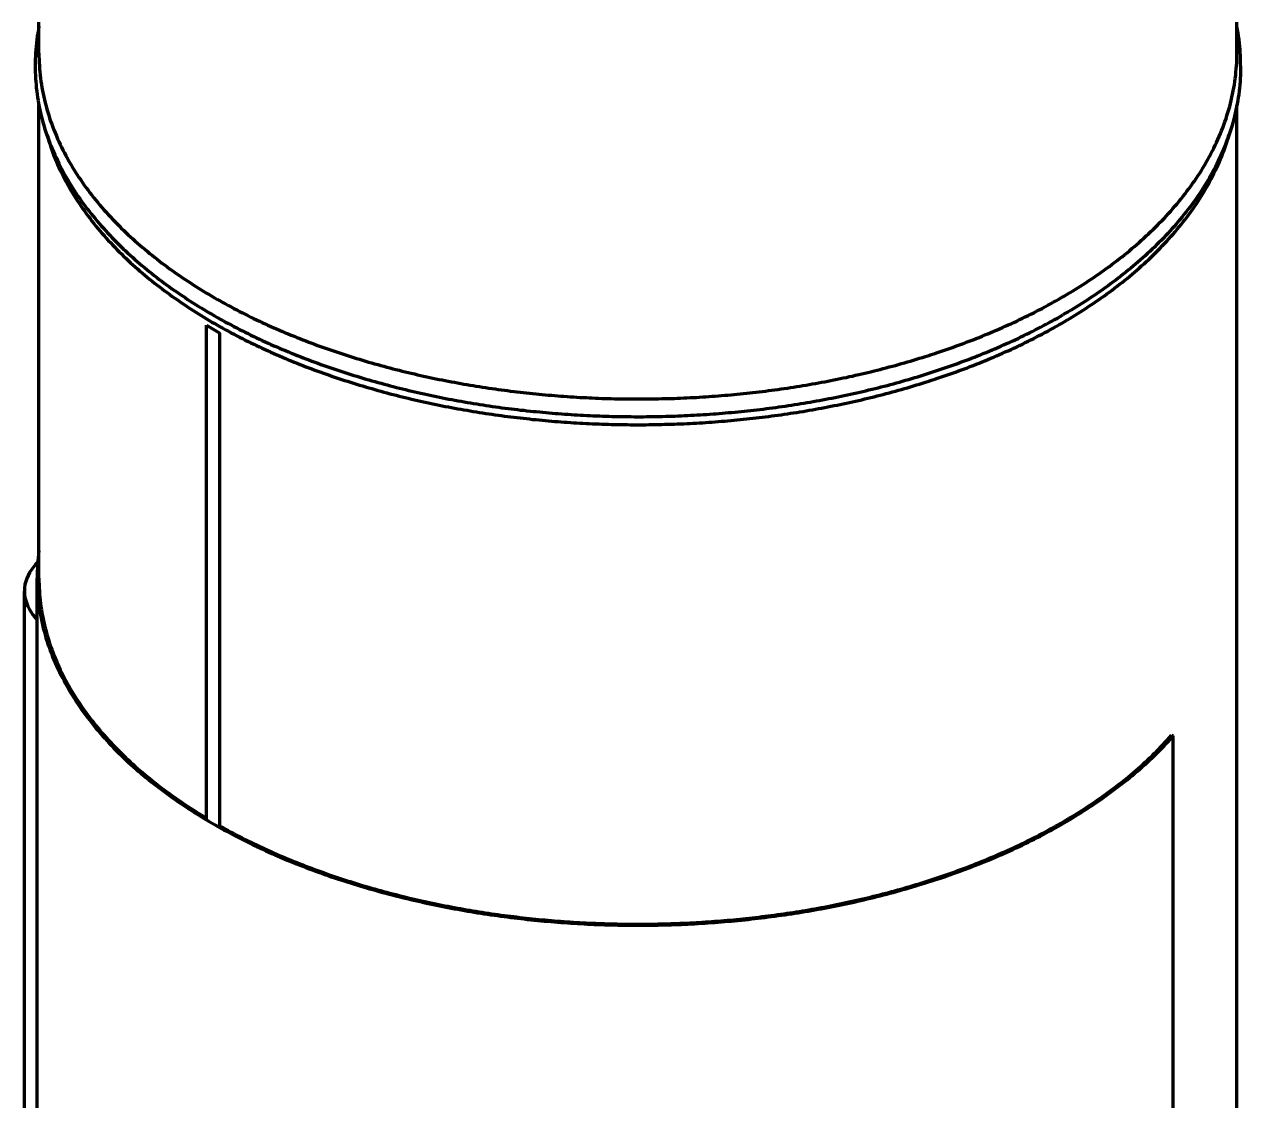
# Model space of a CAD drawing. Header units: millimetres. Extents: x 0 to 2208, y 0 to 420.
# Drawn here: x 184.03 to 203.32, y 69.67 to 86.73 of the extents above; entities that cross this region are included whole.
import ezdxf

# ---------------------------------------------------------------- set-up
doc = ezdxf.new("R2010")
doc.units = ezdxf.units.MM
doc.layers.add('01-VISIBLE', color=7, linetype='CONTINUOUS', lineweight=70)

msp = doc.modelspace()

# ---------------------------------------------------------------- linework, layer by layer
at = {"layer": '01-VISIBLE'}
for p, q in [((184.259, 86.278), (184.259, 86.768)), ((203.259, 86.278), (203.259, 86.768)), ((184.259, 77.951), (184.259, 85.45)), ((203.259, 63.919), (203.259, 85.45)), ((186.919, 74.12), (186.919, 81.961)), ((186.919, 81.961), (187.131, 81.839)), ((187.131, 73.998), (187.131, 81.839)), ((184.229, 64.355), (184.229, 77.951)), ((184.028, 60.599), (184.028, 77.746)), ((202.224, 75.461), (202.251, 75.453)), ((202.251, 61.857), (202.251, 75.453))]:
    msp.add_line(p, q, dxfattribs=at)
for points in [[(184.259, 86.698), (184.25, 86.647), (184.241, 86.595), (184.233, 86.543), (184.226, 86.491), (184.22, 86.439), (184.214, 86.387), (184.21, 86.335), (184.206, 86.283), (184.203, 86.231), (184.201, 86.179), (184.2, 86.126), (184.199, 86.074)], [(203.319, 86.074), (203.319, 86.126), (203.318, 86.179), (203.316, 86.231), (203.313, 86.283), (203.309, 86.335), (203.304, 86.387), (203.299, 86.439), (203.293, 86.491), (203.285, 86.543), (203.278, 86.595), (203.269, 86.646), (203.259, 86.698)], [(184.259, 86.278), (184.26, 86.228), (184.261, 86.178), (184.263, 86.128), (184.266, 86.078), (184.269, 86.028), (184.274, 85.978), (184.279, 85.929), (184.285, 85.879), (184.291, 85.829), (184.299, 85.78), (184.307, 85.73), (184.316, 85.681), (184.325, 85.632), (184.336, 85.583), (184.347, 85.534), (184.359, 85.486), (184.372, 85.437), (184.385, 85.389), (184.399, 85.341), (184.414, 85.293), (184.429, 85.246), (184.445, 85.198), (184.462, 85.151), (184.479, 85.104), (184.498, 85.058), (184.516, 85.011), (184.536, 84.965), (184.556, 84.919), (184.576, 84.874), (184.597, 84.828), (184.619, 84.783), (184.641, 84.738), (184.664, 84.694), (184.688, 84.65), (184.712, 84.606), (184.736, 84.562), (184.761, 84.519), (184.787, 84.476), (184.813, 84.433), (184.839, 84.391), (184.867, 84.349), (184.894, 84.307), (184.922, 84.265), (184.951, 84.224), (184.979, 84.183), (185.009, 84.143), (185.039, 84.103), (185.069, 84.063), (185.099, 84.023), (185.13, 83.984), (185.162, 83.945), (185.193, 83.906), (185.226, 83.868), (185.258, 83.83), (185.291, 83.792), (185.324, 83.755), (185.358, 83.718), (185.392, 83.681), (185.426, 83.645), (185.461, 83.608), (185.496, 83.573), (185.531, 83.537), (185.566, 83.502), (185.602, 83.467), (185.638, 83.432), (185.675, 83.398), (185.711, 83.364), (185.748, 83.33), (185.786, 83.297), (185.823, 83.263), (185.861, 83.231), (185.899, 83.198), (185.937, 83.166), (185.975, 83.134), (186.014, 83.102), (186.053, 83.071), (186.092, 83.039), (186.132, 83.009), (186.171, 82.978), (186.211, 82.948), (186.251, 82.918), (186.291, 82.888), (186.332, 82.859), (186.372, 82.829), (186.413, 82.8), (186.454, 82.772), (186.495, 82.743), (186.537, 82.715), (186.578, 82.687), (186.62, 82.66), (186.662, 82.632), (186.704, 82.605), (186.746, 82.578), (186.789, 82.552), (186.831, 82.525), (186.874, 82.499), (186.917, 82.473), (186.96, 82.448), (187.003, 82.422), (187.046, 82.397), (187.089, 82.372), (187.133, 82.348), (187.177, 82.323), (187.22, 82.299), (187.264, 82.275), (187.309, 82.252), (187.353, 82.228), (187.397, 82.205), (187.441, 82.182), (187.486, 82.159), (187.531, 82.137), (187.575, 82.114), (187.62, 82.092), (187.665, 82.07), (187.71, 82.049), (187.756, 82.027), (187.801, 82.006), (187.846, 81.985), (187.892, 81.964), (187.938, 81.944), (187.983, 81.923), (188.029, 81.903), (188.075, 81.883), (188.121, 81.864), (188.167, 81.844), (188.213, 81.825), (188.26, 81.806), (188.306, 81.787), (188.352, 81.768), (188.399, 81.75), (188.445, 81.732), (188.492, 81.714), (188.539, 81.696), (188.586, 81.678), (188.632, 81.661), (188.679, 81.643), (188.726, 81.626), (188.774, 81.609), (188.821, 81.593), (188.868, 81.576), (188.915, 81.56), (188.963, 81.544), (189.01, 81.528), (189.058, 81.512), (189.105, 81.497), (189.153, 81.481), (189.2, 81.466), (189.248, 81.451), (189.296, 81.436), (189.344, 81.422), (189.392, 81.407), (189.44, 81.393), (189.488, 81.379), (189.536, 81.365), (189.584, 81.351), (189.632, 81.338), (189.68, 81.325), (189.729, 81.311), (189.777, 81.298), (189.825, 81.286), (189.874, 81.273), (189.922, 81.261), (189.971, 81.248), (190.019, 81.236), (190.068, 81.224), (190.117, 81.213), (190.165, 81.201), (190.214, 81.19), (190.263, 81.178), (190.311, 81.167), (190.36, 81.156), (190.409, 81.146), (190.458, 81.135), (190.507, 81.125), (190.556, 81.114), (190.605, 81.104), (190.654, 81.095), (190.703, 81.085), (190.752, 81.075), (190.801, 81.066), (190.851, 81.057), (190.9, 81.048), (190.949, 81.039), (190.998, 81.03), (191.048, 81.021), (191.097, 81.013), (191.146, 81.005), (191.196, 80.997), (191.245, 80.989), (191.295, 80.981), (191.344, 80.973), (191.393, 80.966), (191.443, 80.959), (191.493, 80.952), (191.542, 80.945), (191.592, 80.938), (191.641, 80.931), (191.691, 80.925), (191.74, 80.919), (191.79, 80.912), (191.84, 80.906), (191.89, 80.901), (191.939, 80.895), (191.989, 80.889), (192.039, 80.884), (192.088, 80.879), (192.138, 80.874), (192.188, 80.869), (192.238, 80.864), (192.288, 80.859), (192.338, 80.855), (192.387, 80.851), (192.437, 80.847), (192.487, 80.843), (192.537, 80.839), (192.587, 80.835), (192.637, 80.832), (192.687, 80.828), (192.737, 80.825), (192.787, 80.822), (192.837, 80.819), (192.887, 80.816), (192.937, 80.814), (192.986, 80.811), (193.036, 80.809), (193.086, 80.807), (193.136, 80.805), (193.186, 80.803), (193.236, 80.802), (193.286, 80.8), (193.337, 80.799), (193.387, 80.797), (193.437, 80.796), (193.487, 80.796), (193.537, 80.795), (193.587, 80.794), (193.637, 80.794), (193.687, 80.793), (193.737, 80.793), (193.787, 80.793), (193.837, 80.793), (193.887, 80.794), (193.937, 80.794), (193.987, 80.795), (194.037, 80.796), (194.087, 80.797), (194.137, 80.798), (194.187, 80.799), (194.237, 80.8), (194.287, 80.802), (194.337, 80.803), (194.387, 80.805), (194.437, 80.807), (194.487, 80.809), (194.537, 80.812), (194.587, 80.814), (194.637, 80.817), (194.687, 80.819), (194.737, 80.822), (194.787, 80.825), (194.837, 80.829), (194.887, 80.832), (194.937, 80.836), (194.987, 80.839), (195.036, 80.843), (195.086, 80.847), (195.136, 80.851), (195.186, 80.855), (195.236, 80.86), (195.286, 80.864), (195.335, 80.869), (195.385, 80.874), (195.435, 80.879), (195.485, 80.884), (195.535, 80.89), (195.584, 80.895), (195.634, 80.901), (195.684, 80.907), (195.733, 80.913), (195.783, 80.919), (195.833, 80.925), (195.882, 80.932), (195.932, 80.939), (195.981, 80.945), (196.031, 80.952), (196.08, 80.959), (196.13, 80.967), (196.179, 80.974), (196.229, 80.982), (196.278, 80.99), (196.328, 80.997), (196.377, 81.006), (196.426, 81.014), (196.476, 81.022), (196.525, 81.031), (196.574, 81.04), (196.624, 81.048), (196.673, 81.058), (196.722, 81.067), (196.771, 81.076), (196.82, 81.086), (196.869, 81.095), (196.918, 81.105), (196.967, 81.115), (197.016, 81.126), (197.065, 81.136), (197.114, 81.147), (197.163, 81.157), (197.212, 81.168), (197.261, 81.179), (197.309, 81.191), (197.358, 81.202), (197.407, 81.214), (197.456, 81.225), (197.504, 81.237), (197.553, 81.249), (197.601, 81.262), (197.65, 81.274), (197.698, 81.287), (197.746, 81.3), (197.795, 81.313), (197.843, 81.326), (197.891, 81.339), (197.939, 81.353), (197.987, 81.366), (198.036, 81.38), (198.084, 81.394), (198.132, 81.409), (198.179, 81.423), (198.227, 81.438), (198.275, 81.453), (198.323, 81.468), (198.371, 81.483), (198.418, 81.498), (198.466, 81.514), (198.513, 81.529), (198.561, 81.545), (198.608, 81.561), (198.655, 81.578), (198.703, 81.594), (198.75, 81.611), (198.797, 81.628), (198.844, 81.645), (198.891, 81.662), (198.938, 81.68), (198.984, 81.697), (199.031, 81.715), (199.078, 81.733), (199.124, 81.752), (199.171, 81.77), (199.217, 81.789), (199.264, 81.808), (199.31, 81.827), (199.356, 81.846), (199.402, 81.866), (199.448, 81.885), (199.494, 81.905), (199.54, 81.925), (199.586, 81.946), (199.631, 81.966), (199.677, 81.987), (199.722, 82.008), (199.767, 82.029), (199.813, 82.051), (199.858, 82.072), (199.903, 82.094), (199.948, 82.116), (199.992, 82.139), (200.037, 82.161), (200.082, 82.184), (200.126, 82.207), (200.17, 82.23), (200.214, 82.254), (200.259, 82.278), (200.302, 82.302), (200.346, 82.326), (200.39, 82.35), (200.433, 82.375), (200.477, 82.4)], [(200.477, 82.4), (200.521, 82.425), (200.564, 82.451), (200.607, 82.477), (200.651, 82.503), (200.694, 82.529), (200.737, 82.556), (200.779, 82.583), (200.822, 82.61), (200.864, 82.637), (200.907, 82.665), (200.949, 82.693), (200.991, 82.721), (201.032, 82.749), (201.074, 82.778), (201.115, 82.807), (201.156, 82.836), (201.197, 82.866), (201.238, 82.896), (201.278, 82.926), (201.319, 82.956), (201.359, 82.987), (201.399, 83.018), (201.439, 83.049), (201.478, 83.081), (201.517, 83.112), (201.556, 83.144), (201.595, 83.177), (201.633, 83.209), (201.672, 83.242), (201.71, 83.276), (201.747, 83.309), (201.785, 83.343), (201.822, 83.377), (201.859, 83.412), (201.896, 83.447), (201.932, 83.482), (201.968, 83.517), (202.004, 83.553), (202.039, 83.589), (202.074, 83.625), (202.109, 83.662), (202.143, 83.699), (202.177, 83.736), (202.211, 83.773), (202.244, 83.811), (202.277, 83.85), (202.31, 83.888), (202.342, 83.927), (202.374, 83.966), (202.406, 84.006), (202.437, 84.045), (202.467, 84.086), (202.498, 84.126), (202.527, 84.167), (202.557, 84.208), (202.586, 84.249), (202.614, 84.291), (202.642, 84.333), (202.669, 84.375), (202.696, 84.418), (202.723, 84.461), (202.749, 84.504), (202.774, 84.548), (202.799, 84.592), (202.824, 84.636), (202.847, 84.681), (202.871, 84.725), (202.893, 84.77), (202.916, 84.816), (202.937, 84.862), (202.958, 84.908), (202.978, 84.954), (202.998, 85), (203.017, 85.047), (203.035, 85.094), (203.053, 85.141), (203.07, 85.189), (203.087, 85.237), (203.102, 85.285), (203.117, 85.333), (203.132, 85.381), (203.145, 85.43), (203.158, 85.479), (203.17, 85.528), (203.181, 85.577), (203.192, 85.626), (203.202, 85.676), (203.211, 85.725), (203.219, 85.775), (203.227, 85.825), (203.234, 85.875), (203.24, 85.925), (203.245, 85.976), (203.249, 86.026), (203.253, 86.076), (203.256, 86.127), (203.258, 86.177), (203.259, 86.228), (203.259, 86.278)], [(184.199, 86.074), (184.2, 86.024), (184.201, 85.974), (184.203, 85.924), (184.206, 85.874), (184.209, 85.824), (184.213, 85.774), (184.218, 85.724), (184.224, 85.674), (184.23, 85.624), (184.238, 85.575), (184.246, 85.525), (184.254, 85.476), (184.264, 85.427), (184.274, 85.378), (184.285, 85.329), (184.297, 85.28), (184.309, 85.231), (184.322, 85.183), (184.336, 85.135), (184.35, 85.087), (184.365, 85.039), (184.381, 84.992), (184.398, 84.944), (184.415, 84.897), (184.432, 84.85), (184.451, 84.804), (184.47, 84.757), (184.489, 84.711), (184.51, 84.665), (184.53, 84.62), (184.552, 84.574), (184.574, 84.529), (184.596, 84.484), (184.619, 84.44), (184.643, 84.396), (184.667, 84.352), (184.692, 84.308), (184.717, 84.265), (184.742, 84.222), (184.769, 84.179), (184.795, 84.137), (184.822, 84.095), (184.85, 84.053), (184.878, 84.011), (184.907, 83.97), (184.936, 83.929), (184.965, 83.889), (184.995, 83.848), (185.025, 83.808), (185.056, 83.769), (185.087, 83.729), (185.118, 83.69), (185.15, 83.652), (185.182, 83.613), (185.215, 83.575), (185.248, 83.537), (185.281, 83.5), (185.314, 83.462), (185.348, 83.426), (185.383, 83.389), (185.417, 83.353), (185.452, 83.317), (185.487, 83.281), (185.523, 83.246), (185.559, 83.211), (185.595, 83.176), (185.631, 83.142), (185.668, 83.107), (185.705, 83.073), (185.742, 83.04), (185.779, 83.007), (185.817, 82.974), (185.855, 82.941), (185.893, 82.908), (185.932, 82.876), (185.97, 82.845), (186.009, 82.813), (186.048, 82.782), (186.088, 82.751), (186.127, 82.72), (186.167, 82.689), (186.207, 82.659), (186.247, 82.629), (186.288, 82.6), (186.328, 82.57), (186.369, 82.541), (186.41, 82.512), (186.451, 82.484), (186.493, 82.456), (186.534, 82.428), (186.576, 82.4), (186.618, 82.372), (186.66, 82.345), (186.702, 82.318), (186.745, 82.291), (186.787, 82.265), (186.83, 82.238), (186.873, 82.212), (186.916, 82.187), (186.959, 82.161), (187.002, 82.136), (187.045, 82.111), (187.089, 82.086), (187.133, 82.061), (187.176, 82.037), (187.22, 82.013), (187.264, 81.989), (187.309, 81.966), (187.353, 81.942), (187.397, 81.919), (187.442, 81.896), (187.487, 81.873), (187.531, 81.851), (187.576, 81.829), (187.621, 81.807), (187.666, 81.785), (187.712, 81.763), (187.757, 81.742), (187.802, 81.721), (187.848, 81.7), (187.894, 81.679), (187.939, 81.659), (187.985, 81.638), (188.031, 81.618), (188.077, 81.598), (188.123, 81.579), (188.169, 81.559), (188.216, 81.54), (188.262, 81.521), (188.308, 81.502), (188.355, 81.484), (188.402, 81.465), (188.448, 81.447), (188.495, 81.429), (188.542, 81.411), (188.589, 81.393), (188.636, 81.376), (188.683, 81.359), (188.73, 81.342), (188.777, 81.325), (188.824, 81.308), (188.872, 81.292), (188.919, 81.276), (188.967, 81.259), (189.014, 81.244), (189.062, 81.228), (189.109, 81.212), (189.157, 81.197), (189.205, 81.182), (189.253, 81.167), (189.301, 81.152), (189.349, 81.138), (189.397, 81.123), (189.445, 81.109), (189.493, 81.095), (189.541, 81.081), (189.589, 81.068), (189.637, 81.054), (189.686, 81.041), (189.734, 81.028), (189.783, 81.015), (189.831, 81.002), (189.879, 80.989), (189.928, 80.977), (189.977, 80.965), (190.025, 80.953), (190.074, 80.941), (190.123, 80.929), (190.171, 80.918), (190.22, 80.906), (190.269, 80.895), (190.318, 80.884), (190.367, 80.873), (190.416, 80.862), (190.465, 80.852), (190.514, 80.842), (190.563, 80.831), (190.612, 80.821), (190.661, 80.811), (190.71, 80.802), (190.76, 80.792), (190.809, 80.783), (190.858, 80.774), (190.907, 80.765), (190.957, 80.756), (191.006, 80.747), (191.055, 80.739), (191.105, 80.73), (191.154, 80.722), (191.204, 80.714), (191.253, 80.706), (191.303, 80.698), (191.352, 80.691), (191.402, 80.683), (191.451, 80.676), (191.501, 80.669), (191.551, 80.662), (191.6, 80.655), (191.65, 80.649), (191.7, 80.642), (191.749, 80.636), (191.799, 80.63), (191.849, 80.624), (191.899, 80.618), (191.948, 80.613), (191.998, 80.607), (192.048, 80.602), (192.098, 80.597), (192.148, 80.592), (192.198, 80.587), (192.248, 80.582), (192.298, 80.577), (192.347, 80.573), (192.397, 80.569), (192.447, 80.565), (192.497, 80.561), (192.547, 80.557), (192.597, 80.553), (192.647, 80.55), (192.697, 80.547), (192.747, 80.543), (192.797, 80.54), (192.847, 80.537), (192.897, 80.535), (192.947, 80.532), (192.997, 80.53), (193.047, 80.528), (193.098, 80.525), (193.148, 80.524), (193.198, 80.522), (193.248, 80.52), (193.298, 80.519), (193.348, 80.517), (193.398, 80.516), (193.448, 80.515), (193.498, 80.514), (193.548, 80.514), (193.599, 80.513), (193.649, 80.513), (193.699, 80.512), (193.749, 80.512), (193.799, 80.512), (193.849, 80.512), (193.899, 80.513), (193.949, 80.513), (193.999, 80.514), (194.05, 80.515), (194.1, 80.516), (194.15, 80.517), (194.2, 80.518), (194.25, 80.52), (194.3, 80.521), (194.35, 80.523), (194.4, 80.525), (194.45, 80.527), (194.5, 80.529), (194.55, 80.531), (194.6, 80.534), (194.65, 80.536), (194.701, 80.539), (194.751, 80.542), (194.801, 80.545), (194.851, 80.548), (194.901, 80.552), (194.951, 80.555), (195.001, 80.559), (195.05, 80.563), (195.1, 80.567), (195.15, 80.571), (195.2, 80.576), (195.25, 80.58), (195.3, 80.585), (195.35, 80.589), (195.4, 80.594), (195.45, 80.6), (195.5, 80.605), (195.549, 80.61), (195.599, 80.616), (195.649, 80.622), (195.699, 80.627), (195.748, 80.634), (195.798, 80.64), (195.848, 80.646), (195.898, 80.653), (195.947, 80.659), (195.997, 80.666), (196.047, 80.673), (196.096, 80.68), (196.146, 80.688), (196.195, 80.695), (196.245, 80.703), (196.294, 80.711), (196.344, 80.719), (196.393, 80.727), (196.443, 80.735), (196.492, 80.744), (196.541, 80.752), (196.591, 80.761), (196.64, 80.77), (196.689, 80.779), (196.739, 80.788), (196.788, 80.798), (196.837, 80.807), (196.886, 80.817), (196.935, 80.827), (196.984, 80.837), (197.033, 80.848), (197.082, 80.858), (197.131, 80.869), (197.18, 80.879), (197.229, 80.89), (197.278, 80.901), (197.327, 80.913), (197.376, 80.924), (197.424, 80.936), (197.473, 80.948), (197.522, 80.96), (197.57, 80.972), (197.619, 80.984), (197.667, 80.997), (197.716, 81.009), (197.764, 81.022), (197.813, 81.035), (197.861, 81.049), (197.909, 81.062), (197.958, 81.076), (198.006, 81.089), (198.054, 81.103), (198.102, 81.117), (198.15, 81.132), (198.198, 81.146), (198.246, 81.161), (198.294, 81.176), (198.342, 81.191), (198.389, 81.206), (198.437, 81.221), (198.485, 81.237), (198.532, 81.253), (198.58, 81.269), (198.627, 81.285), (198.674, 81.301), (198.722, 81.318), (198.769, 81.335), (198.816, 81.352), (198.863, 81.369), (198.91, 81.386), (198.957, 81.404), (199.004, 81.421), (199.051, 81.439), (199.098, 81.457), (199.144, 81.476), (199.191, 81.494), (199.237, 81.513), (199.284, 81.532), (199.33, 81.551), (199.376, 81.571), (199.422, 81.59), (199.468, 81.61), (199.514, 81.63), (199.56, 81.65), (199.606, 81.67), (199.652, 81.691), (199.697, 81.712), (199.743, 81.733), (199.788, 81.754), (199.833, 81.776), (199.878, 81.797), (199.924, 81.819), (199.968, 81.842), (200.013, 81.864), (200.058, 81.887), (200.103, 81.909), (200.147, 81.932), (200.192, 81.956), (200.236, 81.979), (200.28, 82.003), (200.324, 82.027), (200.368, 82.051), (200.412, 82.076), (200.455, 82.1), (200.499, 82.125)], [(203.319, 86.074), (203.319, 86.024), (203.318, 85.973), (203.316, 85.923), (203.313, 85.873), (203.31, 85.823), (203.305, 85.772), (203.3, 85.722), (203.295, 85.672), (203.288, 85.623), (203.281, 85.573), (203.273, 85.523), (203.264, 85.474), (203.254, 85.424), (203.244, 85.375), (203.233, 85.326), (203.221, 85.277), (203.209, 85.228), (203.196, 85.179), (203.182, 85.131), (203.167, 85.083), (203.152, 85.035), (203.136, 84.987), (203.119, 84.94), (203.102, 84.892), (203.084, 84.845), (203.066, 84.799), (203.047, 84.752), (203.027, 84.706), (203.007, 84.66), (202.986, 84.614), (202.964, 84.568), (202.942, 84.523), (202.919, 84.478), (202.896, 84.434), (202.872, 84.389), (202.848, 84.345), (202.823, 84.302), (202.798, 84.258), (202.772, 84.215), (202.746, 84.172), (202.719, 84.13), (202.691, 84.087), (202.664, 84.045), (202.635, 84.004), (202.607, 83.962), (202.578, 83.921), (202.548, 83.881), (202.518, 83.84), (202.487, 83.8), (202.457, 83.76), (202.425, 83.721), (202.394, 83.682), (202.362, 83.643), (202.329, 83.605), (202.297, 83.566), (202.263, 83.528), (202.23, 83.491), (202.196, 83.454), (202.162, 83.417), (202.128, 83.38), (202.093, 83.344), (202.058, 83.308), (202.022, 83.272), (201.986, 83.236), (201.95, 83.201), (201.914, 83.167), (201.877, 83.132), (201.841, 83.098), (201.803, 83.064), (201.766, 83.03), (201.728, 82.997), (201.69, 82.964), (201.652, 82.931), (201.614, 82.899), (201.575, 82.866), (201.536, 82.835), (201.497, 82.803), (201.458, 82.772), (201.418, 82.741), (201.378, 82.71), (201.338, 82.679), (201.298, 82.649), (201.257, 82.619), (201.217, 82.589), (201.176, 82.56), (201.135, 82.531), (201.094, 82.502), (201.052, 82.474), (201.011, 82.445), (200.969, 82.417), (200.927, 82.389), (200.885, 82.362), (200.843, 82.335), (200.8, 82.307), (200.757, 82.281), (200.715, 82.254), (200.672, 82.228), (200.629, 82.202), (200.585, 82.176), (200.542, 82.151), (200.499, 82.125)], [(184.385, 84.979), (184.4, 84.931), (184.414, 84.883), (184.43, 84.836), (184.446, 84.788), (184.463, 84.741), (184.48, 84.694), (184.498, 84.648), (184.517, 84.601), (184.536, 84.555), (184.556, 84.509), (184.577, 84.464), (184.598, 84.418), (184.62, 84.373), (184.642, 84.329), (184.665, 84.284), (184.688, 84.24), (184.713, 84.196), (184.737, 84.152), (184.762, 84.109), (184.788, 84.066), (184.814, 84.023), (184.84, 83.981), (184.867, 83.939), (184.895, 83.897), (184.923, 83.856), (184.951, 83.815), (184.98, 83.774), (185.01, 83.733), (185.04, 83.693), (185.07, 83.653), (185.1, 83.614), (185.131, 83.574), (185.163, 83.535), (185.195, 83.497), (185.227, 83.458), (185.259, 83.42), (185.292, 83.383), (185.325, 83.345), (185.359, 83.308), (185.393, 83.272), (185.427, 83.235), (185.462, 83.199), (185.497, 83.163), (185.532, 83.128), (185.567, 83.092), (185.603, 83.057), (185.639, 83.023), (185.676, 82.989), (185.712, 82.954), (185.749, 82.921), (185.787, 82.887), (185.824, 82.854), (185.862, 82.821), (185.9, 82.789), (185.938, 82.757), (185.977, 82.725), (186.015, 82.693), (186.054, 82.661), (186.093, 82.63), (186.133, 82.599), (186.172, 82.569), (186.212, 82.539), (186.252, 82.509), (186.292, 82.479), (186.333, 82.449), (186.374, 82.42), (186.414, 82.391), (186.455, 82.363), (186.497, 82.334), (186.538, 82.306), (186.579, 82.278), (186.621, 82.251), (186.663, 82.223), (186.705, 82.196), (186.747, 82.169), (186.79, 82.143), (186.832, 82.116), (186.875, 82.09), (186.918, 82.064), (186.961, 82.039), (187.004, 82.013), (187.047, 81.988), (187.091, 81.964), (187.134, 81.939), (187.178, 81.914), (187.222, 81.89), (187.266, 81.866), (187.31, 81.843), (187.354, 81.819), (187.398, 81.796), (187.443, 81.773), (187.487, 81.75), (187.532, 81.728), (187.577, 81.706), (187.622, 81.683), (187.667, 81.662), (187.712, 81.64), (187.757, 81.619), (187.802, 81.597), (187.848, 81.576), (187.893, 81.556), (187.939, 81.535), (187.984, 81.515), (188.03, 81.495), (188.076, 81.475), (188.122, 81.455), (188.168, 81.436), (188.214, 81.416), (188.261, 81.397), (188.307, 81.378), (188.353, 81.36), (188.4, 81.341), (188.447, 81.323), (188.493, 81.305), (188.54, 81.287), (188.587, 81.269), (188.634, 81.252), (188.681, 81.235), (188.728, 81.218), (188.775, 81.201), (188.822, 81.184), (188.869, 81.168), (188.916, 81.151), (188.964, 81.135), (189.011, 81.119), (189.059, 81.103), (189.106, 81.088), (189.154, 81.073), (189.202, 81.057), (189.249, 81.042), (189.297, 81.028), (189.345, 81.013), (189.393, 80.999), (189.441, 80.984), (189.489, 80.97), (189.537, 80.957), (189.585, 80.943), (189.633, 80.929), (189.681, 80.916), (189.73, 80.903), (189.778, 80.89), (189.826, 80.877), (189.875, 80.864), (189.923, 80.852), (189.972, 80.84), (190.02, 80.828), (190.069, 80.816), (190.118, 80.804), (190.166, 80.792), (190.215, 80.781), (190.264, 80.77), (190.312, 80.759), (190.361, 80.748), (190.41, 80.737), (190.459, 80.727), (190.508, 80.716), (190.557, 80.706), (190.606, 80.696), (190.655, 80.686), (190.704, 80.676), (190.753, 80.667), (190.802, 80.657), (190.852, 80.648), (190.901, 80.639), (190.95, 80.63), (190.999, 80.622), (191.049, 80.613), (191.098, 80.605), (191.147, 80.596), (191.197, 80.588), (191.246, 80.58), (191.295, 80.573), (191.345, 80.565), (191.394, 80.558), (191.444, 80.55), (191.493, 80.543), (191.543, 80.536), (191.593, 80.53), (191.642, 80.523), (191.692, 80.516), (191.741, 80.51), (191.791, 80.504), (191.841, 80.498), (191.89, 80.492), (191.94, 80.487), (191.99, 80.481), (192.04, 80.476), (192.089, 80.47), (192.139, 80.465), (192.189, 80.46), (192.239, 80.456), (192.289, 80.451), (192.338, 80.447), (192.388, 80.442), (192.438, 80.438), (192.488, 80.434), (192.538, 80.431), (192.588, 80.427), (192.638, 80.423), (192.688, 80.42), (192.737, 80.417), (192.787, 80.414), (192.837, 80.411), (192.887, 80.408), (192.937, 80.406), (192.987, 80.403), (193.037, 80.401), (193.087, 80.399), (193.137, 80.397), (193.187, 80.395), (193.237, 80.393), (193.287, 80.392), (193.337, 80.39), (193.387, 80.389), (193.437, 80.388), (193.487, 80.387), (193.537, 80.386), (193.587, 80.386), (193.637, 80.385), (193.687, 80.385), (193.737, 80.385), (193.787, 80.385), (193.838, 80.385), (193.888, 80.385), (193.938, 80.386), (193.988, 80.387), (194.038, 80.387), (194.088, 80.388), (194.138, 80.389), (194.188, 80.391), (194.238, 80.392), (194.288, 80.393), (194.338, 80.395), (194.388, 80.397), (194.438, 80.399), (194.488, 80.401), (194.538, 80.403), (194.588, 80.406), (194.638, 80.408), (194.688, 80.411), (194.737, 80.414), (194.787, 80.417), (194.837, 80.42), (194.887, 80.424), (194.937, 80.427), (194.987, 80.431), (195.037, 80.435), (195.087, 80.439), (195.137, 80.443), (195.187, 80.447), (195.236, 80.452), (195.286, 80.456), (195.336, 80.461), (195.386, 80.466), (195.436, 80.471), (195.485, 80.476), (195.535, 80.482), (195.585, 80.487), (195.634, 80.493), (195.684, 80.499), (195.734, 80.505), (195.783, 80.511), (195.833, 80.517), (195.883, 80.524), (195.932, 80.53), (195.982, 80.537), (196.031, 80.544), (196.081, 80.551), (196.13, 80.559), (196.18, 80.566), (196.229, 80.574), (196.279, 80.581), (196.328, 80.589), (196.378, 80.597), (196.427, 80.606), (196.476, 80.614), (196.526, 80.623), (196.575, 80.631), (196.624, 80.64), (196.673, 80.649), (196.722, 80.659), (196.772, 80.668), (196.821, 80.678), (196.87, 80.687), (196.919, 80.697), (196.968, 80.707), (197.017, 80.717), (197.066, 80.728), (197.115, 80.738), (197.163, 80.749), (197.212, 80.76), (197.261, 80.771), (197.31, 80.782), (197.359, 80.794), (197.407, 80.805), (197.456, 80.817), (197.504, 80.829), (197.553, 80.841), (197.601, 80.854), (197.65, 80.866), (197.698, 80.879), (197.747, 80.891), (197.795, 80.904), (197.843, 80.918), (197.891, 80.931), (197.94, 80.945), (197.988, 80.958), (198.036, 80.972), (198.084, 80.986), (198.132, 81), (198.18, 81.015), (198.228, 81.03), (198.275, 81.044), (198.323, 81.059), (198.371, 81.075), (198.418, 81.09), (198.466, 81.105), (198.513, 81.121), (198.561, 81.137), (198.608, 81.153), (198.655, 81.17), (198.703, 81.186), (198.75, 81.203), (198.797, 81.22), (198.844, 81.237), (198.891, 81.254), (198.938, 81.271), (198.985, 81.289), (199.031, 81.307), (199.078, 81.325), (199.125, 81.343), (199.171, 81.362), (199.217, 81.381), (199.264, 81.399), (199.31, 81.419), (199.356, 81.438), (199.402, 81.457), (199.448, 81.477), (199.494, 81.497), (199.54, 81.517), (199.586, 81.538), (199.631, 81.558), (199.677, 81.579), (199.722, 81.6), (199.767, 81.621), (199.813, 81.643), (199.858, 81.664), (199.903, 81.686), (199.948, 81.708), (199.992, 81.731), (200.037, 81.753), (200.082, 81.776), (200.126, 81.799), (200.17, 81.822), (200.214, 81.846), (200.259, 81.869), (200.302, 81.893), (200.346, 81.917), (200.39, 81.942), (200.433, 81.967), (200.477, 81.991)], [(200.477, 81.991), (200.521, 82.017), (200.564, 82.043), (200.608, 82.068), (200.651, 82.095), (200.694, 82.121), (200.737, 82.148), (200.78, 82.175), (200.822, 82.202), (200.865, 82.229), (200.907, 82.257), (200.949, 82.285), (200.991, 82.313), (201.033, 82.342), (201.075, 82.37), (201.116, 82.4), (201.157, 82.429), (201.198, 82.458), (201.239, 82.488), (201.28, 82.518), (201.32, 82.549), (201.36, 82.58), (201.4, 82.611), (201.44, 82.642), (201.479, 82.673), (201.519, 82.705), (201.558, 82.737), (201.597, 82.77), (201.635, 82.803), (201.673, 82.836), (201.711, 82.869), (201.749, 82.903), (201.787, 82.937), (201.824, 82.971), (201.861, 83.005), (201.898, 83.04), (201.934, 83.075), (201.97, 83.111), (202.006, 83.147), (202.041, 83.183), (202.076, 83.219), (202.111, 83.256), (202.146, 83.293), (202.18, 83.33), (202.213, 83.368), (202.247, 83.406), (202.28, 83.444), (202.312, 83.483), (202.345, 83.522), (202.377, 83.561), (202.408, 83.601), (202.439, 83.64), (202.47, 83.681), (202.5, 83.721), (202.53, 83.762), (202.559, 83.803), (202.588, 83.845), (202.617, 83.887), (202.645, 83.929), (202.672, 83.971), (202.699, 84.014), (202.725, 84.057), (202.751, 84.1), (202.777, 84.144), (202.802, 84.188), (202.826, 84.232), (202.85, 84.277), (202.873, 84.322), (202.896, 84.367), (202.918, 84.413), (202.939, 84.458), (202.96, 84.505), (202.981, 84.551), (203, 84.597), (203.019, 84.644), (203.038, 84.691), (203.055, 84.739), (203.072, 84.786), (203.089, 84.834), (203.104, 84.882), (203.119, 84.931), (203.133, 84.979)], [(184.259, 78.387), (184.252, 78.333), (184.246, 78.278), (184.241, 78.224), (184.237, 78.169), (184.234, 78.115), (184.231, 78.06), (184.23, 78.006), (184.229, 77.951)], [(184.24, 78.205), (184.204, 78.167), (184.171, 78.127), (184.14, 78.086), (184.112, 78.042), (184.088, 77.996), (184.067, 77.948), (184.05, 77.899), (184.038, 77.849), (184.03, 77.798), (184.028, 77.746)], [(184.229, 77.951), (184.23, 77.898), (184.231, 77.844), (184.233, 77.791), (184.236, 77.738), (184.24, 77.685), (184.245, 77.632), (184.251, 77.579), (184.258, 77.527), (184.265, 77.474), (184.274, 77.421), (184.283, 77.369), (184.293, 77.317), (184.304, 77.265), (184.315, 77.213), (184.328, 77.161), (184.341, 77.11), (184.356, 77.059), (184.37, 77.008), (184.386, 76.957), (184.403, 76.906), (184.42, 76.856), (184.438, 76.806), (184.457, 76.756), (184.476, 76.707), (184.496, 76.657), (184.517, 76.609), (184.539, 76.56), (184.561, 76.512), (184.584, 76.464), (184.608, 76.416), (184.632, 76.369), (184.657, 76.322), (184.682, 76.275), (184.708, 76.229), (184.735, 76.183), (184.762, 76.137), (184.79, 76.092), (184.818, 76.047), (184.847, 76.002), (184.877, 75.958), (184.907, 75.914), (184.937, 75.87), (184.968, 75.827), (185, 75.784), (185.031, 75.741), (185.064, 75.699), (185.097, 75.657), (185.13, 75.616), (185.164, 75.575), (185.198, 75.534), (185.232, 75.494), (185.267, 75.454), (185.303, 75.414), (185.339, 75.375), (185.375, 75.336), (185.411, 75.297), (185.448, 75.259), (185.485, 75.221), (185.523, 75.183), (185.561, 75.146), (185.599, 75.109), (185.638, 75.072), (185.677, 75.036), (185.716, 75), (185.755, 74.964), (185.795, 74.929), (185.835, 74.894), (185.876, 74.86), (185.916, 74.825), (185.957, 74.791), (185.998, 74.758), (186.04, 74.724), (186.082, 74.691), (186.123, 74.659), (186.166, 74.626), (186.208, 74.594), (186.251, 74.563), (186.294, 74.531), (186.337, 74.5), (186.38, 74.469), (186.424, 74.439), (186.467, 74.408), (186.511, 74.378), (186.555, 74.349), (186.6, 74.319), (186.644, 74.29), (186.689, 74.262), (186.734, 74.233), (186.779, 74.205), (186.824, 74.177), (186.87, 74.149), (186.915, 74.122), (186.961, 74.095), (187.007, 74.068), (187.053, 74.042), (187.099, 74.015), (187.146, 73.989), (187.192, 73.964), (187.239, 73.938), (187.286, 73.913), (187.333, 73.888), (187.38, 73.863), (187.427, 73.839), (187.475, 73.815), (187.522, 73.791), (187.57, 73.767), (187.617, 73.744), (187.665, 73.721), (187.713, 73.698), (187.761, 73.675), (187.81, 73.653), (187.858, 73.631), (187.906, 73.609), (187.955, 73.587), (188.004, 73.566), (188.052, 73.544), (188.101, 73.523), (188.15, 73.503), (188.199, 73.482), (188.249, 73.462), (188.298, 73.442), (188.347, 73.422), (188.397, 73.403), (188.446, 73.383), (188.496, 73.364), (188.545, 73.345), (188.595, 73.327), (188.645, 73.308), (188.695, 73.29), (188.745, 73.272), (188.795, 73.254), (188.845, 73.237), (188.896, 73.219), (188.946, 73.202), (188.997, 73.185), (189.047, 73.168), (189.098, 73.152), (189.148, 73.136), (189.199, 73.12), (189.25, 73.104), (189.3, 73.088), (189.351, 73.073), (189.402, 73.057), (189.453, 73.042), (189.504, 73.028), (189.556, 73.013), (189.607, 72.999), (189.658, 72.984), (189.709, 72.97), (189.761, 72.956), (189.812, 72.943), (189.863, 72.929), (189.915, 72.916), (189.967, 72.903), (190.018, 72.89), (190.07, 72.878), (190.122, 72.865), (190.173, 72.853), (190.225, 72.841), (190.277, 72.829), (190.329, 72.818), (190.381, 72.806), (190.433, 72.795), (190.485, 72.784), (190.537, 72.773), (190.589, 72.762), (190.641, 72.752), (190.693, 72.741), (190.745, 72.731), (190.798, 72.721), (190.85, 72.711), (190.902, 72.702), (190.955, 72.692), (191.007, 72.683), (191.059, 72.674), (191.112, 72.665), (191.164, 72.657), (191.217, 72.648), (191.269, 72.64), (191.322, 72.632), (191.374, 72.624), (191.427, 72.616), (191.48, 72.608), (191.532, 72.601), (191.585, 72.594), (191.638, 72.587), (191.69, 72.58), (191.743, 72.573), (191.796, 72.567), (191.849, 72.56), (191.902, 72.554), (191.954, 72.548), (192.007, 72.542), (192.06, 72.537), (192.113, 72.531), (192.166, 72.526), (192.219, 72.521), (192.272, 72.516), (192.325, 72.511), (192.378, 72.507), (192.431, 72.502), (192.484, 72.498), (192.537, 72.494), (192.59, 72.49), (192.643, 72.487), (192.696, 72.483), (192.749, 72.48), (192.802, 72.477), (192.855, 72.474), (192.908, 72.471), (192.961, 72.468), (193.015, 72.466), (193.068, 72.463), (193.121, 72.461), (193.174, 72.459), (193.227, 72.457), (193.28, 72.456), (193.333, 72.454), (193.387, 72.453), (193.44, 72.452), (193.493, 72.451), (193.546, 72.45), (193.599, 72.449), (193.653, 72.449), (193.706, 72.449), (193.759, 72.449), (193.812, 72.449), (193.865, 72.449), (193.918, 72.449), (193.972, 72.45), (194.025, 72.451), (194.078, 72.452), (194.131, 72.453), (194.184, 72.454), (194.237, 72.456), (194.291, 72.457), (194.344, 72.459), (194.397, 72.461), (194.45, 72.463), (194.503, 72.465), (194.556, 72.468), (194.609, 72.471), (194.662, 72.473), (194.716, 72.476), (194.769, 72.48), (194.822, 72.483), (194.875, 72.487), (194.928, 72.49), (194.981, 72.494), (195.034, 72.498), (195.087, 72.502), (195.14, 72.507), (195.193, 72.511), (195.246, 72.516), (195.299, 72.521), (195.352, 72.526), (195.405, 72.531), (195.458, 72.537), (195.51, 72.542), (195.563, 72.548), (195.616, 72.554), (195.669, 72.56), (195.722, 72.567), (195.775, 72.573), (195.827, 72.58), (195.88, 72.587), (195.933, 72.594), (195.985, 72.601), (196.038, 72.608), (196.091, 72.616), (196.143, 72.624), (196.196, 72.632), (196.249, 72.64), (196.301, 72.648), (196.354, 72.656), (196.406, 72.665), (196.458, 72.674), (196.511, 72.683), (196.563, 72.692), (196.616, 72.702), (196.668, 72.711), (196.72, 72.721), (196.772, 72.731), (196.825, 72.741), (196.877, 72.751), (196.929, 72.762), (196.981, 72.773), (197.033, 72.784), (197.085, 72.795), (197.137, 72.806), (197.189, 72.817), (197.241, 72.829), (197.293, 72.841), (197.344, 72.853), (197.396, 72.865), (197.448, 72.878), (197.5, 72.89), (197.551, 72.903), (197.603, 72.916), (197.654, 72.929), (197.706, 72.943), (197.757, 72.956), (197.809, 72.97), (197.86, 72.984), (197.911, 72.998), (197.962, 73.013), (198.013, 73.027), (198.064, 73.042), (198.115, 73.057), (198.166, 73.072), (198.217, 73.088), (198.268, 73.103), (198.319, 73.119), (198.37, 73.135), (198.42, 73.152), (198.471, 73.168), (198.521, 73.185), (198.572, 73.202), (198.622, 73.219), (198.672, 73.236), (198.723, 73.254), (198.773, 73.272), (198.823, 73.29), (198.873, 73.308), (198.923, 73.326), (198.972, 73.345), (199.022, 73.364), (199.072, 73.383), (199.121, 73.402), (199.171, 73.422), (199.22, 73.442), (199.269, 73.462), (199.318, 73.482), (199.368, 73.502), (199.416, 73.523), (199.465, 73.544), (199.514, 73.565), (199.563, 73.587), (199.611, 73.608), (199.66, 73.63), (199.708, 73.652), (199.756, 73.675), (199.805, 73.697), (199.853, 73.72), (199.9, 73.743), (199.948, 73.767), (199.996, 73.79), (200.043, 73.814), (200.091, 73.838), (200.138, 73.863), (200.185, 73.888), (200.232, 73.912), (200.279, 73.938), (200.326, 73.963), (200.372, 73.989), (200.418, 74.015), (200.465, 74.041), (200.511, 74.068), (200.557, 74.094), (200.603, 74.121), (200.648, 74.149), (200.694, 74.176), (200.739, 74.204), (200.784, 74.233), (200.829, 74.261), (200.874, 74.29), (200.918, 74.319), (200.962, 74.348), (201.007, 74.378), (201.051, 74.408), (201.094, 74.438), (201.138, 74.469), (201.181, 74.499), (201.224, 74.531), (201.267, 74.562), (201.31, 74.594), (201.352, 74.626), (201.394, 74.658), (201.436, 74.691), (201.478, 74.724), (201.52, 74.757), (201.561, 74.791), (201.602, 74.825), (201.642, 74.859), (201.683, 74.894), (201.723, 74.929), (201.763, 74.964), (201.802, 74.999), (201.841, 75.035), (201.88, 75.072), (201.919, 75.108), (201.957, 75.145), (201.995, 75.182), (202.033, 75.22), (202.07, 75.258), (202.107, 75.296), (202.143, 75.335), (202.179, 75.374), (202.215, 75.413), (202.251, 75.453)], [(184.259, 77.951), (184.26, 77.901), (184.261, 77.851), (184.263, 77.801), (184.266, 77.751), (184.269, 77.701), (184.274, 77.651), (184.279, 77.601), (184.285, 77.551), (184.291, 77.502), (184.299, 77.452), (184.307, 77.403), (184.316, 77.354), (184.326, 77.305), (184.336, 77.256), (184.347, 77.207), (184.359, 77.158), (184.372, 77.11), (184.385, 77.061), (184.399, 77.013), (184.414, 76.966), (184.429, 76.918), (184.445, 76.871), (184.462, 76.823), (184.48, 76.776), (184.498, 76.73), (184.517, 76.683), (184.536, 76.637), (184.556, 76.591), (184.576, 76.546), (184.598, 76.5), (184.619, 76.455), (184.642, 76.41), (184.665, 76.366), (184.688, 76.322), (184.712, 76.278), (184.737, 76.234), (184.762, 76.191), (184.787, 76.148), (184.813, 76.105), (184.84, 76.063), (184.867, 76.021), (184.895, 75.979), (184.923, 75.937), (184.951, 75.896), (184.98, 75.855), (185.009, 75.815), (185.039, 75.774), (185.069, 75.735), (185.1, 75.695), (185.131, 75.656), (185.163, 75.617), (185.194, 75.578), (185.227, 75.54), (185.259, 75.502), (185.292, 75.464), (185.325, 75.427), (185.359, 75.389), (185.393, 75.353), (185.427, 75.316), (185.462, 75.28), (185.497, 75.244), (185.532, 75.209), (185.568, 75.173), (185.603, 75.138), (185.64, 75.104), (185.676, 75.069), (185.713, 75.035), (185.75, 75.002), (185.787, 74.968), (185.824, 74.935), (185.862, 74.902), (185.9, 74.87), (185.938, 74.837), (185.977, 74.805), (186.016, 74.774), (186.055, 74.742), (186.094, 74.711), (186.133, 74.68), (186.173, 74.65), (186.213, 74.619), (186.253, 74.589), (186.293, 74.559), (186.334, 74.53), (186.374, 74.501), (186.415, 74.472), (186.456, 74.443), (186.497, 74.415), (186.539, 74.387), (186.58, 74.359), (186.622, 74.331), (186.664, 74.304), (186.706, 74.277), (186.748, 74.25), (186.791, 74.223), (186.833, 74.197), (186.876, 74.171), (186.919, 74.145)], [(184.028, 77.746), (184.03, 77.695), (184.037, 77.645), (184.049, 77.596), (184.065, 77.548), (184.084, 77.502), (184.108, 77.457), (184.134, 77.414), (184.164, 77.373), (184.195, 77.334), (184.229, 77.297)], [(187.131, 74.022), (187.175, 73.997), (187.218, 73.973), (187.262, 73.949), (187.306, 73.926), (187.351, 73.902), (187.395, 73.879), (187.439, 73.856), (187.484, 73.833), (187.528, 73.811), (187.573, 73.788), (187.618, 73.766), (187.663, 73.744), (187.708, 73.723), (187.753, 73.701), (187.799, 73.68), (187.844, 73.659), (187.889, 73.638), (187.935, 73.618), (187.981, 73.597), (188.027, 73.577), (188.072, 73.557), (188.118, 73.538), (188.164, 73.518), (188.211, 73.499), (188.257, 73.48), (188.303, 73.461), (188.349, 73.442), (188.396, 73.424), (188.443, 73.405), (188.489, 73.387), (188.536, 73.37), (188.583, 73.352), (188.63, 73.334), (188.676, 73.317), (188.723, 73.3), (188.771, 73.283), (188.818, 73.266), (188.865, 73.25), (188.912, 73.234), (188.96, 73.218), (189.007, 73.202), (189.054, 73.186), (189.102, 73.17), (189.15, 73.155), (189.197, 73.14), (189.245, 73.125), (189.293, 73.11), (189.34, 73.095), (189.388, 73.081), (189.436, 73.067), (189.484, 73.053), (189.532, 73.039), (189.58, 73.025), (189.629, 73.012), (189.677, 72.998), (189.725, 72.985), (189.773, 72.972), (189.822, 72.959), (189.87, 72.947), (189.919, 72.934), (189.967, 72.922), (190.016, 72.91), (190.064, 72.898), (190.113, 72.886), (190.161, 72.875), (190.21, 72.863), (190.259, 72.852), (190.308, 72.841), (190.356, 72.83), (190.405, 72.819), (190.454, 72.809), (190.503, 72.798), (190.552, 72.788), (190.601, 72.778), (190.65, 72.768), (190.699, 72.758), (190.748, 72.749), (190.797, 72.739), (190.846, 72.73), (190.896, 72.721), (190.945, 72.712), (190.994, 72.704), (191.043, 72.695), (191.093, 72.687), (191.142, 72.678), (191.191, 72.67), (191.241, 72.662), (191.29, 72.655), (191.339, 72.647), (191.389, 72.639), (191.438, 72.632), (191.488, 72.625), (191.537, 72.618), (191.587, 72.611), (191.637, 72.605), (191.686, 72.598), (191.736, 72.592), (191.785, 72.586), (191.835, 72.58), (191.885, 72.574), (191.934, 72.568), (191.984, 72.563), (192.034, 72.557), (192.084, 72.552), (192.133, 72.547), (192.183, 72.542), (192.233, 72.537), (192.283, 72.533), (192.332, 72.528), (192.382, 72.524), (192.432, 72.52), (192.482, 72.516), (192.532, 72.512), (192.582, 72.508), (192.632, 72.505), (192.682, 72.501), (192.731, 72.498), (192.781, 72.495), (192.831, 72.492), (192.881, 72.489), (192.931, 72.487), (192.981, 72.484), (193.031, 72.482), (193.081, 72.48), (193.131, 72.478), (193.181, 72.476), (193.231, 72.475), (193.281, 72.473), (193.331, 72.472), (193.381, 72.47), (193.431, 72.469), (193.481, 72.468), (193.531, 72.468), (193.581, 72.467), (193.631, 72.467), (193.681, 72.466), (193.731, 72.466), (193.781, 72.466), (193.831, 72.466), (193.881, 72.466), (193.931, 72.467), (193.981, 72.468), (194.031, 72.468), (194.081, 72.469), (194.131, 72.47), (194.181, 72.471), (194.231, 72.473), (194.281, 72.474), (194.331, 72.476), (194.381, 72.478), (194.431, 72.48), (194.481, 72.482), (194.531, 72.484), (194.581, 72.487), (194.631, 72.489), (194.681, 72.492), (194.731, 72.495), (194.781, 72.498), (194.83, 72.501), (194.88, 72.504), (194.93, 72.508), (194.98, 72.511), (195.03, 72.515), (195.08, 72.519), (195.13, 72.523), (195.18, 72.528), (195.229, 72.532), (195.279, 72.537), (195.329, 72.541), (195.379, 72.546), (195.428, 72.551), (195.478, 72.557), (195.528, 72.562), (195.578, 72.567), (195.627, 72.573), (195.677, 72.579), (195.727, 72.585), (195.776, 72.591), (195.826, 72.597), (195.875, 72.604), (195.925, 72.61), (195.975, 72.617), (196.024, 72.624), (196.074, 72.631), (196.123, 72.638), (196.173, 72.646), (196.222, 72.653), (196.271, 72.661), (196.321, 72.669), (196.37, 72.677), (196.419, 72.685), (196.469, 72.694), (196.518, 72.702), (196.567, 72.711), (196.616, 72.72), (196.666, 72.729), (196.715, 72.738), (196.764, 72.748), (196.813, 72.757), (196.862, 72.767), (196.911, 72.777), (196.96, 72.787), (197.009, 72.797), (197.058, 72.807), (197.107, 72.818), (197.156, 72.829), (197.205, 72.839), (197.253, 72.85), (197.302, 72.862), (197.351, 72.873), (197.399, 72.885), (197.448, 72.896), (197.497, 72.908), (197.545, 72.92), (197.594, 72.933), (197.642, 72.945), (197.69, 72.958), (197.739, 72.97), (197.787, 72.983), (197.835, 72.997), (197.884, 73.01), (197.932, 73.023), (197.98, 73.037), (198.028, 73.051), (198.076, 73.065), (198.124, 73.079), (198.172, 73.094), (198.22, 73.108), (198.267, 73.123), (198.315, 73.138), (198.363, 73.153), (198.41, 73.168), (198.458, 73.184), (198.505, 73.2), (198.553, 73.215), (198.6, 73.231), (198.647, 73.248), (198.695, 73.264), (198.742, 73.281), (198.789, 73.298), (198.836, 73.315), (198.883, 73.332), (198.93, 73.349), (198.977, 73.367), (199.023, 73.385), (199.07, 73.403), (199.116, 73.421), (199.163, 73.44), (199.209, 73.458), (199.256, 73.477), (199.302, 73.496), (199.348, 73.516), (199.394, 73.535), (199.44, 73.555), (199.486, 73.575), (199.532, 73.595), (199.577, 73.615), (199.623, 73.635), (199.669, 73.656), (199.714, 73.677), (199.759, 73.698), (199.805, 73.72), (199.85, 73.741), (199.895, 73.763), (199.939, 73.785), (199.984, 73.808), (200.029, 73.83), (200.073, 73.853), (200.118, 73.876), (200.162, 73.899), (200.206, 73.922), (200.25, 73.946), (200.294, 73.97), (200.338, 73.994), (200.382, 74.018), (200.425, 74.043), (200.469, 74.068), (200.512, 74.093), (200.555, 74.118), (200.598, 74.144), (200.641, 74.17), (200.684, 74.196), (200.726, 74.222), (200.769, 74.249), (200.811, 74.275), (200.853, 74.302), (200.895, 74.33), (200.936, 74.357), (200.978, 74.385), (201.019, 74.413), (201.061, 74.442), (201.102, 74.47), (201.142, 74.499), (201.183, 74.528), (201.223, 74.558), (201.264, 74.588), (201.304, 74.618), (201.344, 74.648), (201.383, 74.678), (201.423, 74.709), (201.462, 74.74), (201.501, 74.772), (201.539, 74.803), (201.578, 74.835), (201.616, 74.867), (201.654, 74.9), (201.692, 74.933), (201.729, 74.966), (201.767, 74.999), (201.803, 75.033), (201.84, 75.067), (201.877, 75.101), (201.913, 75.136), (201.949, 75.171), (201.984, 75.206), (202.019, 75.241), (202.054, 75.277), (202.089, 75.313), (202.123, 75.35), (202.157, 75.386), (202.191, 75.423), (202.224, 75.461)]]:
    msp.add_lwpolyline(points, dxfattribs=at)

doc.saveas('drawing.dxf')
